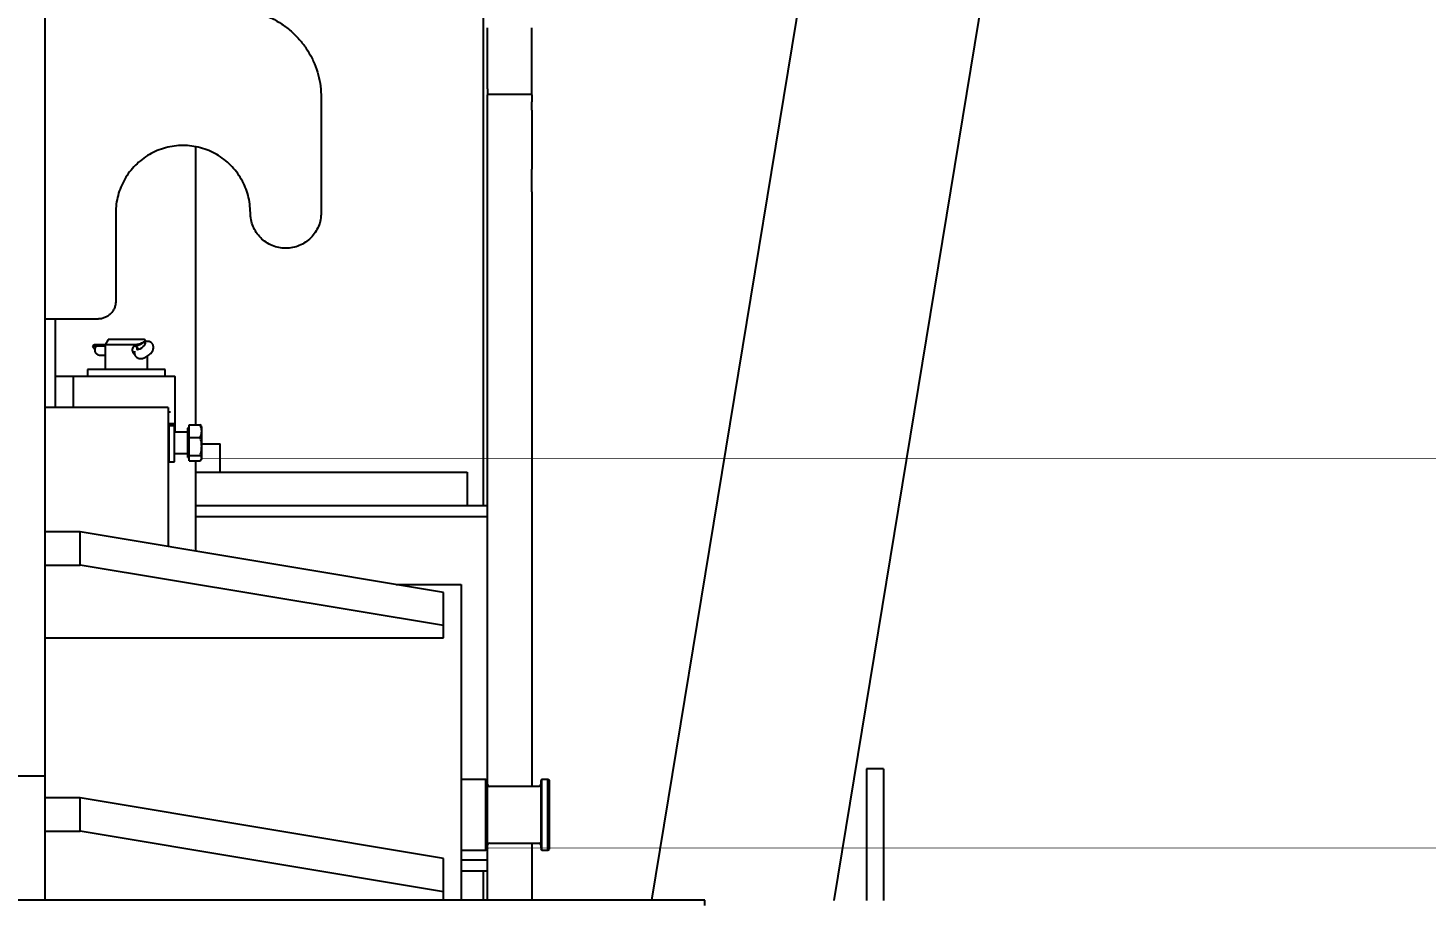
# Model space of a CAD drawing. Header units: millimetres. Extents: x 1293 to 41893, y 1011 to 26911.
# Drawn here: x 25014 to 25541, y 7086 to 7414 of the extents above; entities that cross this region are included whole.
import ezdxf

# ---------------------------------------------------------------- set-up
doc = ezdxf.new("R2010")
doc.units = ezdxf.units.MM
doc.header["$LTSCALE"] = 50
doc.layers.add('CAPA_1', color=7, linetype='Continuous')
doc.layers.add('MAQUINAS', color=11, linetype='Continuous')
doc.styles.add('SLDTEXTSTYLE0', font='TXT', dxfattribs={"width": 0.75})
doc.dimstyles.new('SLDDIMSTYLE0', dxfattribs={"dimtxt": 100, "dimasz": 100, "dimexe": 0, "dimexo": 0.0625, "dimgap": 25, "dimtad": 2, "dimdec": 0, "dimlfac": 1.5, "dimrnd": 1e-09, "dimzin": 12, "dimdsep": 46, "dimtxsty": 'SLDTEXTSTYLE0', "dimsah": 1, "dimcen": 0.09, "dimadec": 0, "dimazin": 3, "dimtfac": 1, "dimtdec": 0, "dimtofl": 0, "dimtmove": 0, "dimatfit": 3, "dimfxl": 1, "dimfrac": 2, "dimtolj": 1, "dimtzin": 12, "dimarcsym": 0})

# ---------------------------------------------------------------- blocks, each defined once
blk = doc.blocks.new('_D_28')
at = {"layer": 'CAPA_1', "transparency": 16777216}
for p, q in [((23097.89, 7144.96), (23097.89, 9212.28)), ((25942.46, 7144.96), (25942.46, 9212.28)), ((25942.46, 9162.28), (23097.89, 9162.28))]:
    blk.add_line(p, q, dxfattribs=at)
for points in [[(23097.89, 9162.28), (23197.89, 9146.89), (23197.89, 9177.66)], [(25942.46, 9162.28), (25842.46, 9177.66), (25842.46, 9146.89)]]:
    blk.add_solid(points, dxfattribs=at)
at = {"layer": 'CAPA_1', "transparency": 16777216, "insert": (24372.4, 9291.18), "char_height": 100, "attachment_point": 1, "style": 'SLDTEXTSTYLE0'}
blk.add_mtext('4267', dxfattribs=at)

msp = doc.modelspace()

# ---------------------------------------------------------------- linework, layer by layer
at = {"color": 7, "linetype": 'Continuous', "lineweight": 25}
for p, q in [((25249.3288045, 7085.7262403), (25463.7273392, 8391.2759072)), ((25317.9365508, 7085.5262403), (25530.5654071, 8380.2996999)), ((25185.8586964, 7699.0302403), (25185.8586964, 7234.1606556)), ((25079.8694298, 7257.4469069), (25086.8426964, 7257.4469069)), ((25086.8426964, 7246.8635736), (25086.8426964, 7257.4469069)), ((25077.5260298, 7246.8635736), (25086.8426964, 7246.8635736)), ((25077.5260298, 7246.8606556), (25179.8426964, 7246.8606556)), ((25179.8426964, 7246.8606556), (25179.8426964, 7234.1606556)), ((25187.5093631, 7234.1606556), (25077.5260298, 7234.1606556)), ((25187.5093631, 7229.9606556), (25077.5260298, 7229.9606556)), ((25336.4654593, 7135.1772615), (25330.1154593, 7135.1772615)), ((25330.1154593, 7135.1772615), (25330.1154593, 7085.5262403)), ((25336.4654593, 7135.1772615), (25336.4654593, 7085.5262403)), ((25177.5093631, 7100.8619889), (25187.5093631, 7100.8619889)), ((25177.5093631, 7096.6619889), (25187.5093631, 7096.6619889)), ((25185.8586964, 7096.6619889), (25185.8586964, 7085.7262403)), ((25269.3106964, 7085.7262403), (23771.0440298, 7085.7262403)), ((25269.3106964, 7083.7262403), (25269.3106964, 7085.7262403))]:
    msp.add_line(p, q, dxfattribs=at)
at = {"layer": 'MAQUINAS', "linetype": 'Continuous', "lineweight": 25}
for p, q in [((25020.8426964, 7497.6202402), (25020.8426964, 7085.7262403)), ((25187.5093631, 7391.2259532), (25187.5093631, 7396.8046582)), ((25204.1760298, 7391.2259532), (25204.1760298, 7396.8046582)), ((25187.5093631, 7389.1196371), (25204.1760298, 7389.1196371)), ((25124.8426964, 7387.8435736), (25124.8426964, 7344.5102403)), ((25187.5093631, 7383.195313), (25187.5093631, 7386.2945935)), ((25204.1760298, 7383.195313), (25204.1760298, 7386.2945935)), ((25077.5093631, 7369.356322), (25077.5093631, 7264.7650626)), ((25187.5093631, 7360.9947481), (25187.5093631, 7367.6206411)), ((25204.1760298, 7367.6206411), (25204.1760298, 7360.9947481)), ((25187.5093631, 7130.7316398), (25187.5093631, 7352.3421526)), ((25204.1760298, 7352.3421526), (25204.1760298, 7128.5015975)), ((25047.5093631, 7344.5102403), (25047.5093631, 7311.1769069)), ((25040.8426964, 7304.5102403), (25020.8426964, 7304.5102403)), ((25024.8426964, 7271.1769069), (25024.8426964, 7304.5102403)), ((25043.5093631, 7294.3441304), (25038.7663715, 7294.3441304)), ((25038.7663715, 7294.3441304), (25039.640277, 7293.117626)), ((25043.5093631, 7294.8102403), (25039.8355441, 7294.8102403)), ((25044.6640636, 7296.8435736), (25043.5093631, 7294.8435736)), ((25043.5093631, 7294.8435736), (25043.5093631, 7285.5102403)), ((25054.6352542, 7294.3441304), (25054.4566551, 7294.3441304)), ((25055.7044268, 7294.8102403), (25055.0474636, 7294.8102403)), ((25058.8305836, 7296.0192542), (25058.3546626, 7296.8435736)), ((25041.2781698, 7290.8769069), (25043.5093631, 7290.8769069)), ((25056.035279, 7293.1000149), (25055.3414647, 7294.0737657)), ((25059.5093631, 7285.5102403), (25059.5093631, 7290.588906)), ((25066.1760298, 7285.5102403), (25036.8426964, 7285.5102403)), ((25036.8426964, 7285.5102403), (25036.8426964, 7282.8435736)), ((25066.1760298, 7282.8435736), (25066.1760298, 7285.5102403)), ((25068.1399859, 7282.8435736), (25024.8426964, 7282.8435736)), ((25031.5093631, 7282.8435736), (25031.5093631, 7271.1769069)), ((25069.8426964, 7269.5102403), (25069.8426964, 7282.8435736)), ((25067.1926964, 7271.1769069), (25020.8426964, 7271.1769069)), ((25067.1926964, 7271.1769069), (25067.1926964, 7218.8709717)), ((25067.1926964, 7269.5102403), (25068.1399859, 7269.5102403)), ((25069.8656577, 7261.8435736), (25069.8656577, 7269.5102403)), ((25069.5760298, 7265.0002403), (25067.4560298, 7265.0002403)), ((25067.4560298, 7265.0002403), (25067.4560298, 7250.6869069)), ((25069.5760298, 7250.6869069), (25069.5760298, 7265.0002403)), ((25075.0960964, 7263.3769069), (25074.6960298, 7263.3769069)), ((25075.0960964, 7264.6069568), (25079.3335314, 7264.6069568)), ((25075.0960964, 7251.0801904), (25075.0960964, 7264.6069568)), ((25079.4836085, 7264.4068613), (25079.3335314, 7264.7650626)), ((25079.3335314, 7264.7650626), (25079.4107963, 7264.6067979)), ((25079.3335314, 7264.6069568), (25079.6884185, 7264.1337912)), ((25079.8694298, 7263.8435736), (25079.698509, 7264.139617)), ((25079.8694298, 7262.4989665), (25079.8694298, 7262.9026461)), ((25067.4560298, 7261.8435736), (25067.1926964, 7261.8435736)), ((25074.2960298, 7261.8435736), (25069.5760298, 7261.8435736)), ((25074.6960298, 7259.7387239), (25074.6960298, 7260.3966401)), ((25075.0960964, 7259.9243095), (25079.3335314, 7259.9243095)), ((25067.1926964, 7253.8435736), (25067.4560298, 7253.8435736)), ((25069.5760298, 7253.8435736), (25074.2960298, 7253.8435736)), ((25074.6960298, 7252.3102403), (25075.0960964, 7252.3102403)), ((25075.0960964, 7253.1609263), (25079.3335314, 7253.1609263)), ((25079.8694298, 7252.3538917), (25079.8694298, 7252.5204127)), ((25067.4560298, 7250.6869069), (25069.5760298, 7250.6869069)), ((25075.0960964, 7251.0801904), (25079.3335314, 7251.0801904)), ((25077.5093631, 7250.9220846), (25077.5093631, 7217.1497484)), ((25079.4107963, 7251.0803493), (25079.6689665, 7251.6091694)), ((25079.698509, 7251.5475302), (25079.8694298, 7251.8435736)), ((25034.1760298, 7224.3794424), (25020.8426964, 7224.3794424)), ((25034.1760298, 7211.8502075), (25034.1760298, 7224.3794424)), ((25170.8426964, 7201.5780996), (25034.1760298, 7224.3794424)), ((25020.8426964, 7211.8502075), (25034.1760298, 7211.8502075)), ((25170.8426964, 7189.0488646), (25034.1760298, 7211.8502075)), ((25153.1174001, 7204.5353719), (25177.5093631, 7204.5353719)), ((25170.8426964, 7184.488596), (25170.8426964, 7201.5780996)), ((25177.5093631, 7204.5353719), (25177.5093631, 7085.7262403)), ((25020.8426964, 7184.488596), (25170.8426964, 7184.488596)), ((25010.1760298, 7132.5102403), (25020.8426964, 7132.5102403)), ((25186.8426964, 7131.1682642), (25177.5093631, 7131.1682642)), ((25187.5093631, 7130.5015975), (25186.8426964, 7131.1682642)), ((25207.8942633, 7131.1682642), (25207.5093631, 7130.5015975)), ((25210.1760298, 7131.1682642), (25207.8942633, 7131.1682642)), ((25210.8426964, 7130.783364), (25210.1760298, 7131.1682642)), ((25206.8426964, 7128.5015975), (25188.1760298, 7128.5015975)), ((25034.1760298, 7124.1455629), (25020.8426964, 7124.1455629)), ((25034.1760298, 7111.6163279), (25034.1760298, 7124.1455629)), ((25170.8426964, 7101.34422), (25034.1760298, 7124.1455629)), ((25020.8426964, 7111.6163279), (25034.1760298, 7111.6163279)), ((25170.8426964, 7088.8149851), (25034.1760298, 7111.6163279)), ((25186.8426964, 7104.5015975), (25187.5093631, 7105.1682642)), ((25187.5093631, 7085.7262403), (25187.5093631, 7104.9573531)), ((25188.1760298, 7107.1682642), (25206.8426964, 7107.1682642)), ((25204.1760298, 7107.1682642), (25204.1760298, 7085.7262403)), ((25207.5093631, 7105.1682642), (25207.8942633, 7104.5015975)), ((25210.1760298, 7104.5015975), (25210.8426964, 7104.8864977)), ((25170.8426964, 7085.7262403), (25170.8426964, 7101.34422)), ((25177.5093631, 7104.5015975), (25186.8426964, 7104.5015975)), ((25207.8942633, 7104.5015975), (25210.1760298, 7104.5015975))]:
    msp.add_line(p, q, dxfattribs=at)
at = {"layer": 'MAQUINAS', "linetype": 'Continuous', "lineweight": 25, "flags": 128}
for points in [[(25054.6352542, 7294.3441304), (25054.8501192, 7294.3299344), (25055.0344904, 7294.2874987), (25055.1863875, 7294.2172792), (25055.3041788, 7294.1200302), (25055.386599, 7293.9967964), (25055.4327627, 7293.8489014), (25055.4421741, 7293.677934), (25055.414732, 7293.4857306)], [(25055.414732, 7293.4857306), (25055.4483937, 7293.2051459), (25055.6982131, 7293.0781235), (25056.1305085, 7293.1217893), (25056.6869962, 7293.3302559), (25057.2926483, 7293.6754172), (25057.8658084, 7294.110737), (25058.3292006, 7294.5775239), (25058.6203487, 7295.0128437), (25058.6999989, 7295.3580049), (25058.5574125, 7295.5664716), (25058.2118135, 7295.6101373), (25057.7097969, 7295.483115), (25057.1190466, 7295.2025303)]]:
    msp.add_lwpolyline(points, dxfattribs=at)
at = {"layer": 'MAQUINAS', "linetype": 'Continuous', "lineweight": 25}
for centre, radius, start, end in [((25039.8460899, 7293.3267498), 1.483528, 90.407297167, 136.702655876), ((25041.6226277, 7292.8815857), 2.0340571, 134.025680829, 260.25024876), ((25054.0884404, 7299.9489889), 5.631469, 275.572180823, 302.558165965), ((25074.2960298, 7262.2435736), 0.4, 270, 0), ((25074.2960298, 7253.4435736), 0.4, 0, 90), ((25188.1760298, 7129.1682642), 0.6666667, 180, 270), ((25206.8426964, 7129.1682642), 0.6666667, 270, 0), ((25188.1760298, 7106.5015975), 0.6666667, 90, 180), ((25206.8426964, 7106.5015975), 0.6666667, 0, 90)]:
    msp.add_arc(centre, radius, start, end, dxfattribs=at)
for centre, start_param, end_param in [((25065.9531401, 7257.8435736), 1.4692990511, 1.5216424082), ((25068.9589194, 7257.8435736), 1.5434742483, 1.5957161654)]:
    msp.add_ellipse(centre, major_axis=(40.584494, 3.0924845), ratio=0.1590268276, start_param=start_param, end_param=end_param, dxfattribs=at)
for points in [[(25091.5093631, 7421.1769069), (25092.9638018, 7421.1218687), (25095.8726791, 7421.0117924), (25100.1613374, 7420.1263375), (25104.301959, 7418.7294644), (25108.2236917, 7416.793153), (25111.8594528, 7414.3644462), (25115.1469616, 7411.4811721), (25118.0302357, 7408.1936633), (25120.4589424, 7404.5579022), (25122.3952539, 7400.6361695), (25123.792127, 7396.4955479), (25124.6775819, 7392.2068896), (25124.7876582, 7389.2980123), (25124.8426964, 7387.8435736)], [(25187.5093631, 7396.8046582), (25187.5093631, 7397.6343101), (25187.5093631, 7399.2936139), (25187.5093631, 7401.9260299), (25187.5093631, 7404.5368823), (25187.5093631, 7407.0421748), (25187.5093631, 7409.3441431), (25187.5093631, 7411.3439356), (25187.5093631, 7413.0077417), (25187.5093631, 7413.74248), (25187.5093631, 7414.1098492)], [(25204.1760298, 7396.8046582), (25204.1760298, 7397.6343101), (25204.1760298, 7399.2936139), (25204.1760298, 7401.9260299), (25204.1760298, 7404.5368823), (25204.1760298, 7407.0421748), (25204.1760298, 7409.3441431), (25204.1760298, 7411.3439356), (25204.1760298, 7413.0077417), (25204.1760298, 7413.74248), (25204.1760298, 7414.1098492)], [(25187.5093631, 7367.6206411), (25187.5093631, 7367.9512733), (25187.5093631, 7368.6125378), (25187.5093631, 7370.1099633), (25187.5093631, 7371.9097766), (25187.5093631, 7373.981548), (25187.5093631, 7376.2363113), (25187.5093631, 7378.5860785), (25187.5093631, 7380.9552529), (25187.5093631, 7382.4486263), (25187.5093631, 7383.195313)], [(25204.1760298, 7383.195313), (25204.1760298, 7382.4486263), (25204.1760298, 7380.9552529), (25204.1760298, 7378.5860785), (25204.1760298, 7376.2363113), (25204.1760298, 7373.981548), (25204.1760298, 7371.9097766), (25204.1760298, 7370.1099633), (25204.1760298, 7368.6125378), (25204.1760298, 7367.9512733), (25204.1760298, 7367.6206411)], [(25098.1760298, 7344.5102403), (25098.1342007, 7345.6156137), (25098.0505427, 7347.8263604), (25097.377597, 7351.0857409), (25096.3159734, 7354.2326126), (25094.8443767, 7357.2131319), (25092.9985596, 7359.9763012), (25090.8072713, 7362.4748419), (25088.3087646, 7364.6660033), (25085.5455862, 7366.512294), (25082.5650693, 7367.9821235), (25079.4181969, 7369.0503425), (25076.1588166, 7369.6986736), (25072.8426964, 7369.9160236), (25069.5265762, 7369.6986736), (25066.267196, 7369.0503425), (25063.1203235, 7367.9821235), (25060.1398067, 7366.512294), (25057.3766283, 7364.6660033), (25054.8781216, 7362.4748419), (25052.6868333, 7359.9763012), (25050.8410161, 7357.2131319), (25049.3694194, 7354.2326126), (25048.3077959, 7351.0857409), (25047.6348502, 7347.8263604), (25047.5511921, 7345.6156137), (25047.5093631, 7344.5102403)], [(25187.5093631, 7352.3421526), (25187.5093631, 7352.7569786), (25187.5093631, 7353.5866305), (25187.5093631, 7354.9028385), (25187.5093631, 7356.2082647), (25187.5093631, 7357.4609109), (25187.5093631, 7358.6118951), (25187.5093631, 7359.6117913), (25187.5093631, 7360.4436944), (25187.5093631, 7360.8110636), (25187.5093631, 7360.9947481)], [(25204.1760298, 7352.3421526), (25204.1760298, 7352.7569786), (25204.1760298, 7353.5866305), (25204.1760298, 7354.9028385), (25204.1760298, 7356.2082647), (25204.1760298, 7357.4609109), (25204.1760298, 7358.6118951), (25204.1760298, 7359.6117913), (25204.1760298, 7360.4436944), (25204.1760298, 7360.8110636), (25204.1760298, 7360.9947481)], [(25124.8426964, 7344.5102403), (25124.7930736, 7343.6375829), (25124.693828, 7341.8922681), (25123.9009927, 7339.3749032), (25122.6687423, 7337.0548863), (25120.9977858, 7335.0213746), (25118.9648357, 7333.3525146), (25116.6446686, 7332.1124398), (25114.1273432, 7331.3488054), (25111.5093631, 7331.0909577), (25108.891383, 7331.3488054), (25106.3740576, 7332.1124398), (25104.0538905, 7333.3525146), (25102.0209404, 7335.0213746), (25100.3499839, 7337.0548863), (25099.1177335, 7339.3749032), (25098.3248982, 7341.8922681), (25098.2256526, 7343.6375829), (25098.1760298, 7344.5102403)], [(25047.5093631, 7311.1769069), (25047.4845517, 7310.7405769), (25047.4349289, 7309.8679169), (25047.0385113, 7308.6092542), (25046.422386, 7307.4491706), (25045.5869078, 7306.4326956), (25044.5704327, 7305.5972174), (25043.4103492, 7304.9810921), (25042.1516865, 7304.5846745), (25041.2790264, 7304.5350517), (25040.8426964, 7304.5102403)], [(25079.8694298, 7256.5426179), (25079.8694298, 7257.062679), (25079.8694298, 7258.1028011), (25079.8694298, 7259.6636846), (25079.8694298, 7261.1157233), (25079.8694298, 7261.8823299), (25079.8694298, 7262.2656332)], [(25079.8694298, 7252.1205584), (25079.8694298, 7252.3156791), (25079.8694298, 7252.7059206), (25079.8694298, 7253.7474566), (25079.8694298, 7255.0339454), (25079.8694298, 7256.0397271), (25079.8694298, 7256.5426179)]]:
    msp.add_open_spline(points, degree=3, dxfattribs=at)
for points, knots in [([(25187.5093631, 7391.2259532), (25187.5093631, 7390.8357109), (25187.5093631, 7390.0552261), (25187.5093631, 7389.3530084), (25187.5093631, 7389.0420565), (25187.5093631, 7389.1260998), (25187.5093631, 7389.1293009)], [0, 0, 0, 0, 0.3289909521, 0.6579819043, 0.9869728564, 1, 1, 1, 1]), ([(25204.1760298, 7389.1293009), (25204.1760298, 7389.1260998), (25204.1760298, 7389.0420565), (25204.1760298, 7389.3530084), (25204.1760298, 7390.0552261), (25204.1760298, 7390.8357109), (25204.1760298, 7391.2259532)], [0, 0, 0, 0, 0.0130271436, 0.3420180957, 0.6710090479, 1, 1, 1, 1]), ([(25187.5093631, 7386.2945935), (25187.5093631, 7387.0246533), (25187.5093631, 7387.953032), (25187.5093631, 7388.7223654), (25187.5093631, 7388.8867094)], [0, 0, 0, 0, 0.7863813301, 1, 1, 1, 1]), ([(25204.1760298, 7388.8867094), (25204.1760298, 7388.7223654), (25204.1760298, 7387.953032), (25204.1760298, 7387.0246533), (25204.1760298, 7386.2945935)], [0, 0, 0, 0, 0.2136186699, 1, 1, 1, 1]), ([(25055.0974004, 7294.8435736), (25054.6495556, 7294.8435736), (25053.7538658, 7294.8435736), (25052.3032272, 7294.8435736), (25050.8346707, 7294.8435736), (25049.3863583, 7294.8435736), (25048.0095533, 7294.8435736), (25046.7496429, 7294.8435736), (25045.6482799, 7294.8435736), (25044.7446242, 7294.8435736), (25044.0598432, 7294.8435736), (25043.6505387, 7294.8435736), (25043.4764561, 7294.8435736), (25043.5191012, 7294.8435736), (25043.5237623, 7294.8435736)], [0, 0, 0, 0, 0.0899061287, 0.1798122574, 0.2697183861, 0.3596245148, 0.4495306434, 0.5394367721, 0.6293429008, 0.7192490295, 0.8091551582, 0.8990612869, 0.9889674156, 1, 1, 1, 1]), ([(25055.2125649, 7296.8435736), (25054.8219833, 7296.8435736), (25054.04082, 7296.8435736), (25052.7336596, 7296.8435736), (25051.38967, 7296.8435736), (25050.0475337, 7296.8435736), (25048.7623405, 7296.8435736), (25047.5823973, 7296.8435736), (25046.5538657, 7296.8435736), (25045.7140853, 7296.8435736), (25045.1032568, 7296.8435736), (25044.7267854, 7296.8435736), (25044.691513, 7296.8435736), (25044.6746945, 7296.8435736)], [0, 0, 0, 0, 0.0916473799, 0.1832947598, 0.2749421397, 0.3665895196, 0.4582368995, 0.5498842793, 0.6415316592, 0.7331790391, 0.824826419, 0.9164737989, 1, 1, 1, 1]), ([(25053.8466309, 7292.8435736), (25053.8646645, 7293.0551415), (25053.9011367, 7293.4830279), (25054.1813385, 7294.059155), (25054.58434, 7294.545049), (25054.9249174, 7294.7432142), (25055.0974004, 7294.8435736)], [0, 0, 0, 0, 0.24828684393, 0.50214867978, 0.74786660912, 1, 1, 1, 1]), ([(25054.5708519, 7292.4167165), (25054.5386457, 7292.2326065), (25054.471197, 7291.8470298), (25054.5645557, 7291.227562), (25054.8355001, 7290.6193172), (25055.2784952, 7290.1232913), (25055.8204007, 7289.7938827), (25056.3810985, 7289.6264461), (25056.9540342, 7289.5884737), (25057.5641585, 7289.6675308), (25058.2459935, 7289.8777976), (25058.9882344, 7290.2336626), (25059.730007, 7290.7112555), (25060.403356, 7291.2620996), (25061.0024544, 7291.8930337), (25061.4290044, 7292.5308513), (25061.6814176, 7293.1898627), (25061.7657898, 7293.8099648), (25061.6829729, 7294.4427934), (25061.4929691, 7294.8799545), (25061.3477569, 7295.0916615), (25061.3241871, 7295.1260244)], [0, 0, 0, 0, 0.0455376661, 0.0953683452, 0.1457795478, 0.2001285763, 0.2484679131, 0.2939494572, 0.3398049051, 0.389874277, 0.449549615, 0.5179624847, 0.5828708452, 0.646909097, 0.7135049663, 0.7890625389, 0.8403698876, 0.8899779208, 0.9397944758, 0.9902278388, 1, 1, 1, 1]), ([(25055.0974004, 7294.8435736), (25055.205657, 7294.8942824), (25055.4189525, 7294.9941927), (25055.6629456, 7295.009412), (25055.7831017, 7295.0169069)], [0, 0, 0, 0, 0.50754278866, 1, 1, 1, 1]), ([(25058.3440317, 7296.8435736), (25058.3475137, 7296.8435736), (25058.3902898, 7296.8435736), (25058.224432, 7296.8435736), (25057.8325298, 7296.8435736), (25057.1671302, 7296.8435736), (25056.301927, 7296.8435736), (25055.5756856, 7296.8435736), (25055.2125649, 7296.8435736)], [0, 0, 0, 0, 0.0174140412, 0.213931233, 0.4104484247, 0.6069656165, 0.8034828082, 1, 1, 1, 1]), ([(25057.2161978, 7295.4116378), (25057.1071378, 7295.3515448), (25056.7942199, 7295.1791244), (25056.3401902, 7294.9782587), (25055.9448611, 7294.8477311), (25055.7302789, 7294.8107332), (25055.7155205, 7294.8107535), (25055.7098877, 7294.8107612)], [0, 0, 0, 0, 0.1486885254, 0.4266211327, 0.660097914, 0.8702704614, 1, 1, 1, 1]), ([(25055.7831017, 7295.0169069), (25055.9057017, 7295.0141186), (25056.0532341, 7295.0107632), (25056.2001423, 7294.9572195), (25056.2249692, 7294.9481708)], [0, 0, 0, 0, 0.831003845, 1, 1, 1, 1]), ([(25061.3241871, 7295.1260244), (25061.1780114, 7295.2969743), (25060.8984318, 7295.6239379), (25060.3478596, 7295.9219646), (25059.7880446, 7296.0726073), (25059.2117425, 7296.0952742), (25058.5940112, 7295.999148), (25057.9258222, 7295.785321), (25057.4544149, 7295.5335499), (25057.2170556, 7295.4067801)], [0, 0, 0, 0, 0.143053226, 0.2736075236, 0.3975157241, 0.5236151022, 0.6629014683, 0.8302667576, 1, 1, 1, 1]), ([(25054.6075324, 7291.2028237), (25054.5586472, 7291.2359825), (25054.2888209, 7291.4190057), (25054.0434709, 7291.8771833), (25053.8709999, 7292.4161184), (25053.8546758, 7292.7024592), (25053.8466309, 7292.8435736)], [0, 0, 0, 0, 0.0994632142, 0.5489965885, 0.7777366911, 1, 1, 1, 1]), ([(25069.7744518, 7282.8435736), (25069.7861192, 7282.8435736), (25069.8204282, 7282.8435736), (25069.3132249, 7282.8435736), (25068.5310656, 7282.8435736), (25068.1399859, 7282.8435736)], [0, 0, 0, 0, 0.2048677336, 0.6024338668, 1, 1, 1, 1]), ([(25074.6960298, 7259.5053905), (25074.6960298, 7260.1748859), (25074.6960298, 7261.5138766), (25074.6960298, 7262.8310271), (25074.6960298, 7263.4495705), (25074.6960298, 7263.3261005), (25074.6960298, 7263.3036705)], [0, 0, 0, 0, 0.3103670396, 0.6207340792, 0.9311011188, 1, 1, 1, 1]), ([(25079.8694298, 7262.2656332), (25079.8443664, 7262.6435024), (25079.7917469, 7263.4368239), (25079.4910188, 7264.2047853), (25079.3335314, 7264.6069568)], [0, 0, 0, 0, 0.476312925, 1, 1, 1, 1]), ([(25079.8694298, 7262.2656332), (25079.8694298, 7262.5879717), (25079.8694298, 7263.2326487), (25079.8694298, 7263.7603818), (25079.8694298, 7263.7981846), (25079.8694298, 7263.8153906)], [0, 0, 0, 0, 0.35268726528, 0.70537453055, 1, 1, 1, 1]), ([(25074.6960298, 7252.3834767), (25074.6960298, 7252.4038919), (25074.6960298, 7252.4505473), (25074.6960298, 7253.5104928), (25074.6960298, 7255.2125051), (25074.6960298, 7257.3592218), (25074.6960298, 7258.790001), (25074.6960298, 7259.5053905)], [0, 0, 0, 0, 0.1628311045, 0.3721233284, 0.5814155523, 0.7907077761, 1, 1, 1, 1]), ([(25079.3335314, 7259.9243095), (25079.4910188, 7260.326481), (25079.7917469, 7261.0944424), (25079.8443664, 7261.8877639), (25079.8694298, 7262.2656332)], [0, 0, 0, 0, 0.523687075, 1, 1, 1, 1]), ([(25079.8694298, 7256.5426179), (25079.8443664, 7257.0883935), (25079.7917469, 7258.2342277), (25079.4910188, 7259.343433), (25079.3335314, 7259.9243095)], [0, 0, 0, 0, 0.476312925, 1, 1, 1, 1]), ([(25079.3335314, 7253.1609263), (25079.4910188, 7253.7418028), (25079.7917469, 7254.8510082), (25079.8443664, 7255.9968423), (25079.8694298, 7256.5426179)], [0, 0, 0, 0, 0.523687075, 1, 1, 1, 1]), ([(25079.8694298, 7252.1205584), (25079.8443664, 7252.2884647), (25079.7917469, 7252.6409774), (25079.4910188, 7252.9822213), (25079.3335314, 7253.1609263)], [0, 0, 0, 0, 0.476312925, 1, 1, 1, 1]), ([(25079.3335314, 7251.0801904), (25079.4910188, 7251.2588954), (25079.7917469, 7251.6001393), (25079.8443664, 7251.952652), (25079.8694298, 7252.1205584)], [0, 0, 0, 0, 0.523687075, 1, 1, 1, 1]), ([(25079.8694298, 7251.8717566), (25079.8694298, 7251.8626471), (25079.8694298, 7251.7982031), (25079.8694298, 7251.9716388), (25079.8694298, 7252.1205584)], [0, 0, 0, 0, 0.141355882, 1, 1, 1, 1]), ([(25186.8426964, 7112.7276107), (25186.8426964, 7113.5527165), (25186.8426964, 7115.2029279), (25186.8426964, 7117.8319881), (25186.8426964, 7120.4470465), (25186.8426964, 7122.9655856), (25186.8426964, 7125.2856197), (25186.8426964, 7127.3208127), (25186.8426964, 7128.9868669), (25186.8426964, 7130.2412803), (25186.8426964, 7130.9558387), (25186.8426964, 7131.2533048), (25186.8426964, 7131.1679217), (25186.8426964, 7131.1677505)], [0, 0, 0, 0, 0.0999799141, 0.1999598283, 0.2999397424, 0.3999196566, 0.4998995707, 0.5998794848, 0.699859399, 0.7998393131, 0.8998192272, 0.9997991414, 1, 1, 1, 1]), ([(25207.8942633, 7112.7276107), (25207.8942633, 7113.5527165), (25207.8942633, 7115.2029279), (25207.8942633, 7117.8319881), (25207.8942633, 7120.4470465), (25207.8942633, 7122.9655856), (25207.8942633, 7125.2856197), (25207.8942633, 7127.3208127), (25207.8942633, 7128.9868669), (25207.8942633, 7130.2412803), (25207.8942633, 7130.9558387), (25207.8942633, 7131.2533048), (25207.8942633, 7131.1679217), (25207.8942633, 7131.1677505)], [0, 0, 0, 0, 0.0999799141, 0.1999598283, 0.2999397424, 0.3999196566, 0.4998995707, 0.5998794848, 0.699859399, 0.7998393131, 0.8998192272, 0.9997991414, 1, 1, 1, 1]), ([(25210.1760298, 7112.7276107), (25210.1760298, 7113.5527165), (25210.1760298, 7115.2029279), (25210.1760298, 7117.8319881), (25210.1760298, 7120.4470465), (25210.1760298, 7122.9655856), (25210.1760298, 7125.2856197), (25210.1760298, 7127.3208127), (25210.1760298, 7128.9868669), (25210.1760298, 7130.2412803), (25210.1760298, 7130.9558387), (25210.1760298, 7131.2533048), (25210.1760298, 7131.1679217), (25210.1760298, 7131.1677505)], [0, 0, 0, 0, 0.09997991414, 0.19995982828, 0.29993974241, 0.39991965655, 0.49989957069, 0.59987948483, 0.69985939897, 0.79983931311, 0.89981922724, 0.99979914138, 1, 1, 1, 1]), ([(25187.5093631, 7112.9829767), (25187.5093631, 7113.6260952), (25187.5093631, 7114.912332), (25187.5093631, 7116.9519332), (25187.5093631, 7119.0054919), (25187.5093631, 7121.0309298), (25187.5093631, 7122.9722617), (25187.5093631, 7124.7796873), (25187.5093631, 7126.4055877), (25187.5093631, 7127.8083522), (25187.5093631, 7128.9484348), (25187.5093631, 7129.8069224), (25187.5093631, 7130.3209154), (25187.5093631, 7130.5401219), (25187.5093631, 7130.4880043), (25187.5093631, 7130.4815685)], [0, 0, 0, 0, 0.0823663379, 0.1647326757, 0.2470990136, 0.3294653514, 0.4118316893, 0.4941980272, 0.576564365, 0.6589307029, 0.7412970407, 0.8236633786, 0.9060297165, 0.9883960543, 1, 1, 1, 1]), ([(25207.5093631, 7130.5011095), (25207.5093631, 7130.5012722), (25207.5093631, 7130.5823861), (25207.5093631, 7130.2997935), (25207.5093631, 7129.620962), (25207.5093631, 7128.4292732), (25207.5093631, 7126.846507), (25207.5093631, 7124.9131285), (25207.5093631, 7122.7088918), (25207.5093631, 7120.3170418), (25207.5093631, 7117.8298919), (25207.5093631, 7115.3429004), (25207.5093631, 7112.9517307), (25207.5093631, 7110.7480371), (25207.5093631, 7108.8173649), (25207.5093631, 7107.2307108), (25207.5093631, 7106.0609825), (25207.5093631, 7105.3090999), (25207.5093631, 7105.2155034), (25207.5093631, 7105.1687522)], [0, 0, 0, 0, 0.0001255619, 0.0626255619, 0.1251255619, 0.1876255619, 0.2501255619, 0.3126255619, 0.3751255619, 0.4376255619, 0.5001255619, 0.5626255619, 0.6251255619, 0.6876255619, 0.7501255619, 0.8126255619, 0.8751255619, 0.9376255619, 1, 1, 1, 1]), ([(25210.8426964, 7112.8750464), (25210.8426964, 7113.6763333), (25210.8426964, 7115.2789073), (25210.8426964, 7117.832073), (25210.8426964, 7120.3716412), (25210.8426964, 7122.8174764), (25210.8426964, 7125.0705369), (25210.8426964, 7127.0469789), (25210.8426964, 7128.6649382), (25210.8426964, 7129.8831398), (25210.8426964, 7130.5770707), (25210.8426964, 7130.8659497), (25210.8426964, 7130.7830314), (25210.8426964, 7130.7828652)], [0, 0, 0, 0, 0.09997991414, 0.19995982828, 0.29993974241, 0.39991965655, 0.49989957069, 0.59987948483, 0.69985939897, 0.79983931311, 0.89981922724, 0.99979914138, 1, 1, 1, 1]), ([(25186.8426964, 7104.5021112), (25186.8426964, 7104.551309), (25186.8426964, 7104.6498036), (25186.8426964, 7105.4414696), (25186.8426964, 7106.6719614), (25186.8426964, 7108.3451175), (25186.8426964, 7110.3662297), (25186.8426964, 7111.9404837), (25186.8426964, 7112.7276107)], [0, 0, 0, 0, 0.1663875469, 0.3331100375, 0.4998325281, 0.6665550187, 0.8332775094, 1, 1, 1, 1]), ([(25187.5093631, 7105.2060137), (25187.5093631, 7105.1961492), (25187.5093631, 7105.1598006), (25187.5093631, 7105.4319613), (25187.5093631, 7106.0134514), (25187.5093631, 7106.9171344), (25187.5093631, 7108.0925474), (25187.5093631, 7109.5199137), (25187.5093631, 7111.1497312), (25187.5093631, 7112.3718949), (25187.5093631, 7112.9829767)], [0, 0, 0, 0, 0.05052156325, 0.18616133993, 0.32180111661, 0.45744089329, 0.59308066996, 0.72872044664, 0.86436022332, 1, 1, 1, 1]), ([(25207.8942633, 7104.5021112), (25207.8942633, 7104.551309), (25207.8942633, 7104.6498036), (25207.8942633, 7105.4414696), (25207.8942633, 7106.6719614), (25207.8942633, 7108.3451175), (25207.8942633, 7110.3662297), (25207.8942633, 7111.9404837), (25207.8942633, 7112.7276107)], [0, 0, 0, 0, 0.1663875469, 0.3331100375, 0.4998325281, 0.6665550187, 0.8332775094, 1, 1, 1, 1]), ([(25210.1760298, 7104.5021112), (25210.1760298, 7104.551309), (25210.1760298, 7104.6498036), (25210.1760298, 7105.4414696), (25210.1760298, 7106.6719614), (25210.1760298, 7108.3451175), (25210.1760298, 7110.3662297), (25210.1760298, 7111.9404837), (25210.1760298, 7112.7276107)], [0, 0, 0, 0, 0.1663875469, 0.3331100375, 0.4998325281, 0.6665550187, 0.8332775094, 1, 1, 1, 1]), ([(25210.8426964, 7104.8869965), (25210.8426964, 7104.9347741), (25210.8426964, 7105.0304255), (25210.8426964, 7105.7992381), (25210.8426964, 7106.9942086), (25210.8426964, 7108.6190648), (25210.8426964, 7110.5818325), (25210.8426964, 7112.1106417), (25210.8426964, 7112.8750464)], [0, 0, 0, 0, 0.1663875469, 0.3331100375, 0.4998325281, 0.6665550187, 0.8332775094, 1, 1, 1, 1])]:
    msp.add_open_spline(points, degree=3, knots=knots, dxfattribs=at)

# ---------------------------------------------------------------- dimensions: what is measured, and where the dimension line sits
at = {"layer": 'CAPA_1'}
dim = msp.add_linear_dim(base=(23097.8900298, 9162.2750488), p1=(25942.4620298, 7081.4622403), p2=(23097.8900298, 7081.4622403), dimstyle='SLDDIMSTYLE0', dxfattribs=at)
dim.commit()
dim.dimension.update_dxf_attribs({"geometry": '_D_28', "text_midpoint": (24520.1760298, 9162.2750488), "dimtype": 160})

doc.saveas('drawing.dxf')
